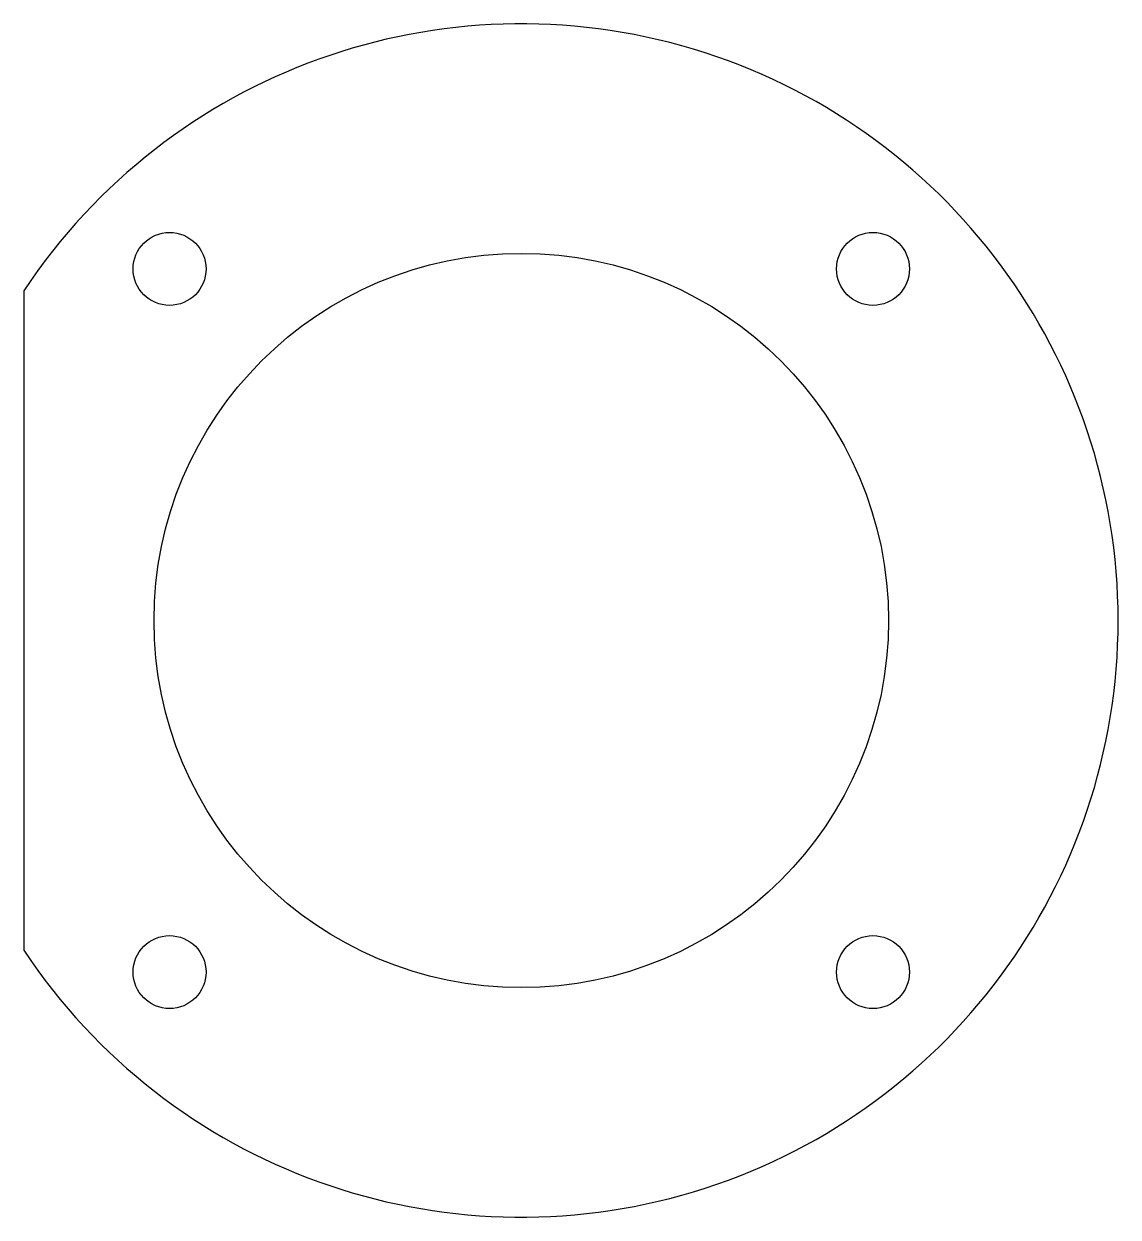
# Model space of a CAD drawing. Header units: millimetres. Extents: x -150 to 180, y -180 to 180.
import ezdxf

# ---------------------------------------------------------------- set-up
doc = ezdxf.new("R2010")
doc.units = ezdxf.units.MM

msp = doc.modelspace()

# ---------------------------------------------------------------- linework, layer by layer
at = {"color": 7, "linetype": 'Continuous', "lineweight": 25}
for centre, radius in [((-106.07, 106.07), 11), ((106.07, 106.07), 11), ((0, 0), 110.75), ((-106.07, -106.07), 11), ((106.07, -106.07), 11)]:
    msp.add_circle(centre, radius, dxfattribs=at)
at = {"layer": 'OuterContour'}
msp.add_lwpolyline([(-150, -99.5, 3.316625), (-150, 99.5)], format="xyb", close=True, dxfattribs=at)

doc.saveas('drawing.dxf')
